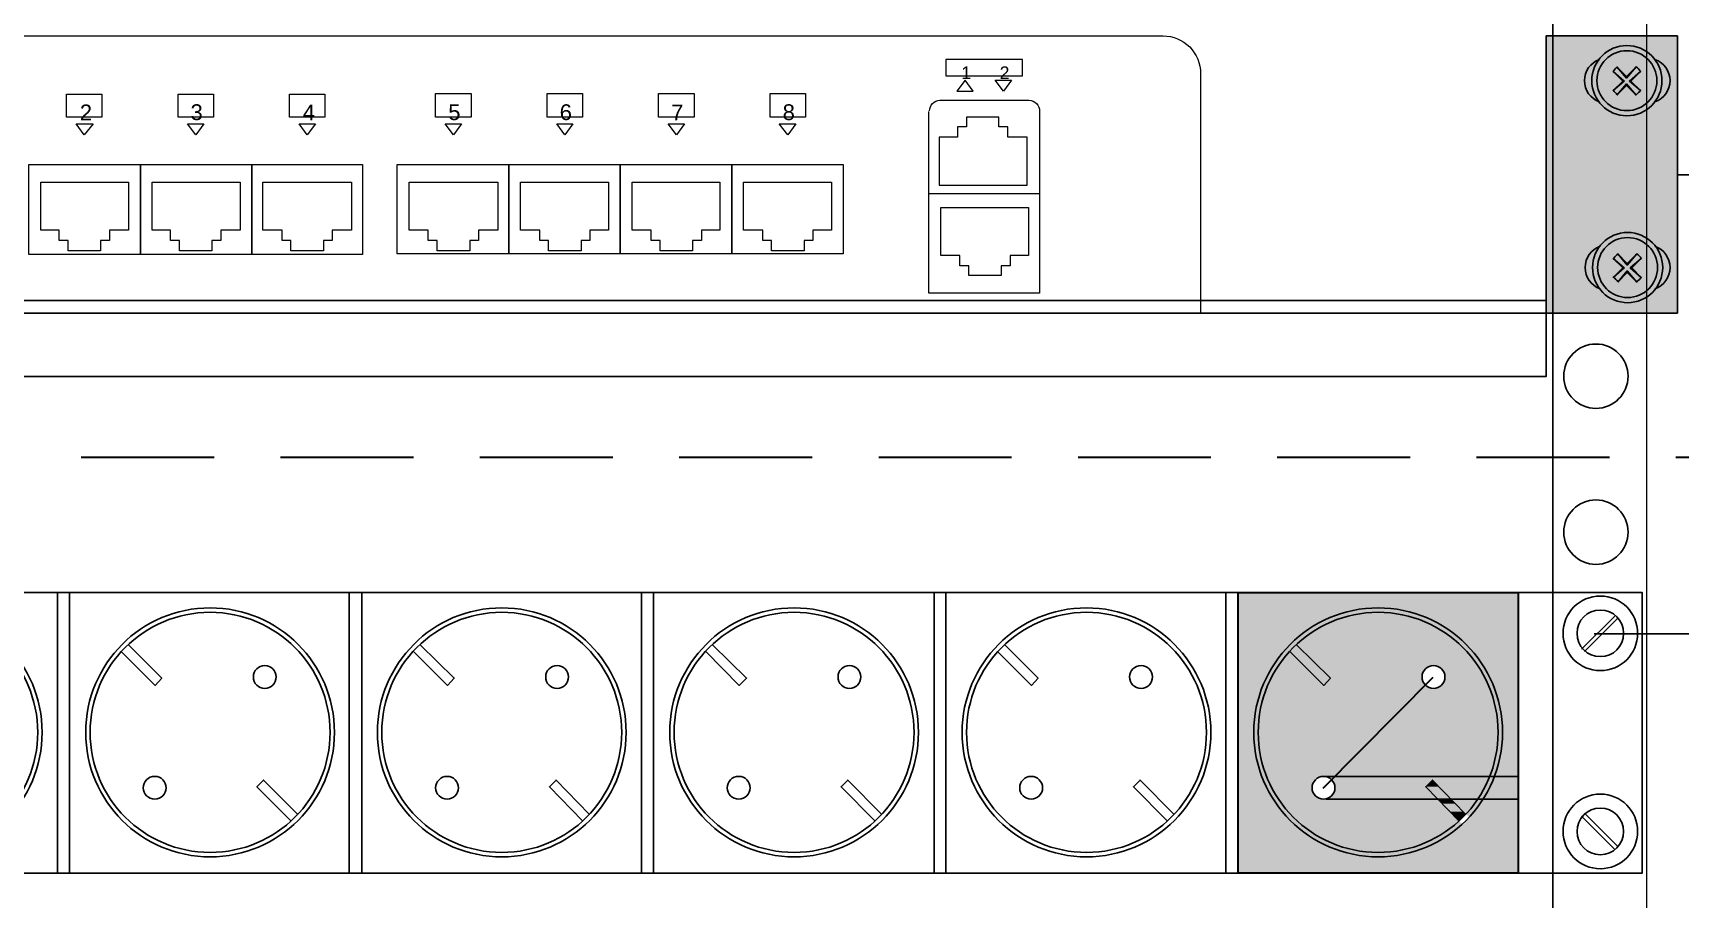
# Model space of a CAD drawing. Header units: millimetres. Extents: x -695119 to 412940, y -249585 to 622758.
# Drawn here: x 17.329 to 19.189, y 9.306 to 10.282 of the extents above; entities that cross this region are included whole.
import ezdxf

# ---------------------------------------------------------------- set-up
doc = ezdxf.new("R2010")
doc.units = ezdxf.units.MM
for name, color, linetype in [('PDF _(АР) Текст', 7, 'Continuous'), ('PDF _UTP', 1, 'Continuous'), ('PDF _Текст', 7, 'Continuous')]:
    doc.layers.add(name, color=color, linetype=linetype)
doc.layers.add('PDF _0', color=7, linetype='Continuous', lineweight=9)
doc.layers.add('PDF __БЛ-Маска', color=7, linetype='Continuous', true_color=0xffffff)
doc.styles.add('PDF Arial', font='arial.ttf')

msp = doc.modelspace()

# ---------------------------------------------------------------- linework, layer by layer
at = {"layer": 'PDF _(АР) Текст', "lineweight": 25}
for points in [[(19.0449, 11.6093), (19.0449, 6.4805)], [(19.144, 10.2392), (19.1332, 10.2283), (19.144, 10.2392)], [(19.139, 10.2125), (19.1282, 10.225), (19.1174, 10.2125)], [(19.1857, 10.1225), (20.2091, 10.1225)], [(19.1132, 10.0283), (19.124, 10.0175), (19.1132, 10.0283), (19.1257, 10.0175), (19.1132, 10.0066), (19.124, 10.0175), (19.1132, 10.0066)], [(19.1449, 10.0283), (19.134, 10.0175), (19.1449, 10.0283)], [(19.1399, 10.0016), (19.129, 10.0141), (19.1182, 10.0016)], [(15.9038, 9.9666), (19.0374, 9.9666)], [(19.1149, 9.6249), (19.0774, 9.5874)], [(19.1182, 9.6224), (19.0807, 9.5849)], [(19.0915, 9.6049), (20.2091, 9.6049)], [(17.4289, 9.5849), (17.4672, 9.5466), (17.4747, 9.5549), (17.4372, 9.5924)], [(17.7589, 9.5849), (17.7973, 9.5466), (17.8048, 9.5549), (17.7664, 9.5924)], [(18.0889, 9.5849), (18.1265, 9.5466), (18.1348, 9.5549), (18.0964, 9.5924)], [(18.4181, 9.5849), (18.4565, 9.5466), (18.464, 9.5549), (18.4265, 9.5924)], [(18.7482, 9.5849), (18.7865, 9.5466), (18.794, 9.5549), (18.7557, 9.5924)], [(17.6206, 9.3941), (17.5822, 9.4324), (17.5897, 9.4399), (17.6281, 9.4016)], [(17.9498, 9.3941), (17.9123, 9.4324), (17.9198, 9.4399), (17.9573, 9.4016)], [(18.2798, 9.3941), (18.2415, 9.4324), (18.249, 9.4399), (18.2873, 9.4016)], [(18.6098, 9.3941), (18.5715, 9.4324), (18.579, 9.4399), (18.6173, 9.4016)], [(18.939, 9.3941), (18.9015, 9.4324), (18.909, 9.4399), (18.9465, 9.4016)], [(19.1149, 9.3616), (19.0774, 9.3991)], [(19.1182, 9.3649), (19.0807, 9.4024)]]:
    msp.add_lwpolyline(points, dxfattribs=at)
at = {"layer": 'PDF _(АР) Текст', "lineweight": 15}
msp.add_lwpolyline([(19.1507, 11.6093), (19.1507, 8.4673)], dxfattribs=at)
at = {"layer": 'PDF _(АР) Текст', "lineweight": 0}
for points in [[(16.2938, 10.2371, -0.414217), (16.3355, 10.2792), (18.6052, 10.2792, -0.414217), (18.6473, 10.2367), (18.6473, 9.9666), (16.293, 9.9666), (16.293, 10.2367)], [(18.3415, 10.1946, -0.414197), (18.3531, 10.2066), (18.4536, 10.2066, -0.414197), (18.4656, 10.1941), (18.4656, 9.9891), (18.3406, 9.9891), (18.3406, 10.1941)]]:
    msp.add_lwpolyline(points, format="xyb", dxfattribs=at)
at = {"layer": 'PDF _(АР) Текст', "lineweight": 25}
for points in [[(19.1857, 10.2792), (19.0374, 10.2792), (19.0374, 9.9666), (19.1857, 9.9666)], [(19.1174, 10.2125), (19.1282, 10.2233), (19.139, 10.2125), (19.1282, 10.2233)], [(19.1182, 10.0016), (19.129, 10.0125), (19.1399, 10.0016), (19.129, 10.0125)], [(15.9038, 9.895), (19.0374, 9.895), (19.0374, 9.9808), (15.9038, 9.9808)], [(15.7521, 9.3349), (19.1457, 9.3349), (19.1457, 9.6516), (15.7521, 9.6516)], [(17.3572, 9.6516), (17.0405, 9.6516), (17.0405, 9.3349), (17.3572, 9.3349)], [(17.6864, 9.6516), (17.3706, 9.6516), (17.3706, 9.3349), (17.6864, 9.3349)], [(18.0164, 9.6516), (17.7006, 9.6516), (17.7006, 9.3349), (18.0164, 9.3349)], [(18.3465, 9.6516), (18.0298, 9.6516), (18.0298, 9.3349), (18.3465, 9.3349)], [(18.6757, 9.6516), (18.3598, 9.6516), (18.3598, 9.3349), (18.6757, 9.3349)], [(19.0057, 9.6516), (18.6898, 9.6516), (18.6898, 9.3349), (19.0057, 9.3349)]]:
    msp.add_lwpolyline(points, close=True, dxfattribs=at)
at = {"layer": 'PDF _(АР) Текст', "lineweight": 0}
for points in [[(18.3598, 10.2342), (18.4465, 10.2342), (18.4465, 10.2525), (18.3598, 10.2525)], [(18.3723, 10.2167), (18.3906, 10.2167), (18.3815, 10.2292)], [(18.4156, 10.2292), (18.434, 10.2292), (18.4248, 10.2167)], [(17.3672, 10.2133), (17.4072, 10.2133), (17.4072, 10.1875), (17.3672, 10.1875)], [(17.4931, 10.2133), (17.5331, 10.2133), (17.5331, 10.1875), (17.4931, 10.1875)], [(17.6189, 10.2133), (17.6589, 10.2133), (17.6589, 10.1875), (17.6189, 10.1875)], [(17.7839, 10.2142), (17.8239, 10.2142), (17.8239, 10.1875), (17.7839, 10.1875)], [(17.9098, 10.2142), (17.9498, 10.2142), (17.9498, 10.1875), (17.9098, 10.1875)], [(18.0356, 10.2142), (18.0756, 10.2142), (18.0756, 10.1875), (18.0356, 10.1875)], [(18.1615, 10.2142), (18.2015, 10.2142), (18.2015, 10.1875), (18.1615, 10.1875)], [(17.3781, 10.18), (17.3972, 10.18), (17.3872, 10.1675)], [(17.5039, 10.18), (17.5222, 10.18), (17.5131, 10.1675)], [(17.6297, 10.18), (17.6481, 10.18), (17.6389, 10.1675)], [(17.7948, 10.18), (17.8131, 10.18), (17.8039, 10.1675)], [(17.9206, 10.18), (17.9389, 10.18), (17.9298, 10.1675)], [(18.0464, 10.18), (18.0648, 10.18), (18.0556, 10.1675)], [(18.1715, 10.18), (18.1906, 10.18), (18.1815, 10.1675)], [(18.4015, 10.1108), (18.4515, 10.1108), (18.4515, 10.165), (18.4298, 10.165), (18.4298, 10.1766), (18.4198, 10.1766), (18.4198, 10.1875), (18.4015, 10.1875), (18.3831, 10.1875), (18.3831, 10.1766), (18.3731, 10.1766), (18.3731, 10.165), (18.3523, 10.165), (18.3523, 10.1108)], [(17.3247, 10.1341), (17.4506, 10.1341), (17.4506, 10.0325), (17.3247, 10.0325)], [(17.4506, 10.1341), (17.5764, 10.1341), (17.5764, 10.0325), (17.4506, 10.0325)], [(17.5764, 10.1341), (17.7014, 10.1341), (17.7014, 10.0325), (17.5764, 10.0325)], [(17.7406, 10.1341), (17.8664, 10.1341), (17.8664, 10.0333), (17.7406, 10.0333)], [(17.8664, 10.1341), (17.9923, 10.1341), (17.9923, 10.0333), (17.8664, 10.0333)], [(17.9923, 10.1341), (18.1181, 10.1341), (18.1181, 10.0333), (17.9923, 10.0333)], [(18.1181, 10.1341), (18.244, 10.1341), (18.244, 10.0333), (18.1181, 10.0333)], [(17.3872, 10.1141), (17.4372, 10.1141), (17.4372, 10.06), (17.4156, 10.06), (17.4156, 10.0483), (17.4056, 10.0483), (17.4056, 10.0366), (17.3872, 10.0366), (17.3689, 10.0366), (17.3689, 10.0483), (17.3589, 10.0483), (17.3589, 10.06), (17.3381, 10.06), (17.3381, 10.1141)], [(17.5131, 10.1141), (17.5631, 10.1141), (17.5631, 10.06), (17.5414, 10.06), (17.5414, 10.0483), (17.5314, 10.0483), (17.5314, 10.0366), (17.5131, 10.0366), (17.4947, 10.0366), (17.4947, 10.0483), (17.4847, 10.0483), (17.4847, 10.06), (17.4639, 10.06), (17.4639, 10.1141)], [(17.6389, 10.1141), (17.6889, 10.1141), (17.6889, 10.06), (17.6672, 10.06), (17.6672, 10.0483), (17.6572, 10.0483), (17.6572, 10.0366), (17.6389, 10.0366), (17.6206, 10.0366), (17.6206, 10.0483), (17.6106, 10.0483), (17.6106, 10.06), (17.5889, 10.06), (17.5889, 10.1141)], [(17.8039, 10.1141), (17.8539, 10.1141), (17.8539, 10.06), (17.8323, 10.06), (17.8323, 10.0483), (17.8223, 10.0483), (17.8223, 10.0366), (17.8039, 10.0366), (17.7856, 10.0366), (17.7856, 10.0483), (17.7756, 10.0483), (17.7756, 10.06), (17.7539, 10.06), (17.7539, 10.1141)], [(17.9298, 10.1141), (17.9789, 10.1141), (17.9789, 10.06), (17.9581, 10.06), (17.9581, 10.0483), (17.9481, 10.0483), (17.9481, 10.0366), (17.9298, 10.0366), (17.9114, 10.0366), (17.9114, 10.0483), (17.9014, 10.0483), (17.9014, 10.06), (17.8798, 10.06), (17.8798, 10.1141)], [(18.0556, 10.1141), (18.1048, 10.1141), (18.1048, 10.06), (18.0839, 10.06), (18.0839, 10.0483), (18.0739, 10.0483), (18.0739, 10.0366), (18.0556, 10.0366), (18.0373, 10.0366), (18.0373, 10.0483), (18.0273, 10.0483), (18.0273, 10.06), (18.0056, 10.06), (18.0056, 10.1141)], [(18.1815, 10.1141), (18.2306, 10.1141), (18.2306, 10.06), (18.2098, 10.06), (18.2098, 10.0483), (18.1998, 10.0483), (18.1998, 10.0366), (18.1815, 10.0366), (18.1631, 10.0366), (18.1631, 10.0483), (18.1531, 10.0483), (18.1531, 10.06), (18.1315, 10.06), (18.1315, 10.1141)], [(18.404, 10.0858), (18.4531, 10.0858), (18.4531, 10.0316), (18.4323, 10.0316), (18.4323, 10.02), (18.4223, 10.02), (18.4223, 10.0091), (18.404, 10.0091), (18.3856, 10.0091), (18.3856, 10.02), (18.3756, 10.02), (18.3756, 10.0316), (18.354, 10.0316), (18.354, 10.0858)]]:
    msp.add_lwpolyline(points, close=True, dxfattribs=at)
at = {"layer": 'PDF _(АР) Текст', "lineweight": 25}
for points in [[(19.1179, 10.2441, 0.090028), (19.1132, 10.2392), (19.124, 10.2283), (19.1132, 10.2392), (19.1257, 10.2283), (19.1132, 10.2175), (19.124, 10.2283), (19.1132, 10.2175)], [(19.144, 10.2175), (19.1332, 10.2283), (19.144, 10.2175), (19.1315, 10.2283), (19.144, 10.2392, 0.090028), (19.139, 10.2442), (19.1282, 10.2333), (19.139, 10.2442), (19.1282, 10.2317), (19.1174, 10.2442), (19.1282, 10.2333), (19.1174, 10.2442)], [(19.1449, 10.0066), (19.134, 10.0175), (19.1449, 10.0066), (19.1324, 10.0175), (19.1449, 10.0283, 0.090028), (19.1399, 10.0333), (19.129, 10.0225), (19.1399, 10.0333), (19.129, 10.0208), (19.1182, 10.0333), (19.129, 10.0225), (19.1182, 10.0333)]]:
    msp.add_lwpolyline(points, format="xyb", dxfattribs=at)
at = {"layer": 'PDF _(АР) Текст', "lineweight": 0}
msp.add_lwpolyline([(18.3406, 10.1016), (18.4656, 10.1016)], dxfattribs=at)
at = {"layer": 'PDF _(АР) Текст', "lineweight": 25}
for centre, radius in [((19.1286, 10.2287), 0.0396), ((19.1286, 10.2287), 0.0338), ((19.1294, 10.0179), 0.0396), ((19.1294, 10.0179), 0.0338), ((19.0936, 9.8954), 0.0363), ((19.0936, 9.7195), 0.0363), ((17.1993, 9.4937), 0.1404), ((17.5293, 9.4937), 0.1404), ((17.8585, 9.4937), 0.1404), ((18.1885, 9.4937), 0.1404), ((18.5186, 9.4937), 0.1404), ((18.8478, 9.4937), 0.1404), ((19.0986, 9.6054), 0.0421), ((19.0986, 9.6054), 0.0263), ((17.1993, 9.4937), 0.1354), ((17.5293, 9.4937), 0.1354), ((17.8585, 9.4937), 0.1354), ((18.1885, 9.4937), 0.1354), ((18.5186, 9.4937), 0.1354), ((18.8478, 9.4937), 0.1354), ((17.591, 9.5562), 0.0129), ((17.921, 9.5562), 0.0129), ((18.251, 9.5562), 0.0129), ((18.5802, 9.5562), 0.0129), ((18.9103, 9.5562), 0.0129), ((17.4668, 9.4312), 0.0129), ((17.7968, 9.4312), 0.0129), ((18.126, 9.4312), 0.0129), ((18.4561, 9.4312), 0.0129), ((18.7861, 9.4312), 0.0129), ((19.0986, 9.382), 0.0421), ((19.0986, 9.382), 0.0263)]:
    msp.add_circle(centre, radius, dxfattribs=at)
for centre, radius, start, end in [((19.1061, 10.2287), 0.0254, 109.3144, 250.6856), ((19.1519, 10.2287), 0.0254, 289.3144, 70.6856), ((19.1286, 10.2287), 0.0188, 214.7113, 235.2887), ((19.1286, 10.2287), 0.0188, 304.7113, 325.2887), ((19.1069, 10.0179), 0.0254, 109.3144, 250.6856), ((19.1519, 10.0179), 0.0254, 289.3144, 70.6856), ((19.1294, 10.0179), 0.0188, 124.7113, 145.2887), ((19.1294, 10.0179), 0.0188, 214.7113, 235.2887), ((19.1294, 10.0179), 0.0188, 304.7113, 325.2887)]:
    msp.add_arc(centre, radius, start, end, dxfattribs=at)
at = {"layer": 'PDF _0', "lineweight": 30}
msp.add_lwpolyline([(18.6898, 9.6516), (19.0057, 9.6516), (19.0057, 9.3349), (18.6898, 9.3349)], close=True, dxfattribs=at)
msp.add_lwpolyline([(18.7857, 9.4308), (18.9098, 9.5558)], dxfattribs=at)
at = {"layer": 'PDF _0', "lineweight": 0}
for points in [[(19.0057, 9.4441), (18.7865, 9.4441), (19.0057, 9.4441)], [(19.0057, 9.4183), (18.789, 9.4183), (19.0057, 9.4183)]]:
    msp.add_lwpolyline(points, dxfattribs=at)
at = {"layer": 'PDF _0', "color": 7, "lineweight": 0, "true_color": 0xffffff}
for points in [[(18.7482, 9.4016), (18.7482, 9.4016), (18.7482, 9.4016)], [(18.9315, 9.4016), (18.9315, 9.4016), (18.9315, 9.4016)]]:
    msp.add_lwpolyline(points, close=True, dxfattribs=at)
at = {"layer": 'PDF _0', "lineweight": 15, "transparency": 33554559}
for points in [[(19.0057, 9.6516), (18.6898, 9.6516), (19.0057, 9.5691)], [(18.6898, 9.6516), (19.0057, 9.5691), (18.6898, 9.5691)], [(18.9082, 9.5691), (18.6898, 9.5691), (18.9065, 9.5683)], [(18.6898, 9.5691), (18.9065, 9.5683), (18.6898, 9.5683)], [(18.9065, 9.5683), (18.6898, 9.5683), (18.904, 9.5674)], [(18.6898, 9.5683), (18.904, 9.5674), (18.6898, 9.5674)], [(18.904, 9.5674), (18.6898, 9.5674), (18.9015, 9.5658)], [(18.6898, 9.5674), (18.9015, 9.5658), (18.6898, 9.5658)], [(18.9015, 9.5658), (18.6898, 9.5658), (18.8998, 9.5641)], [(18.6898, 9.5658), (18.8998, 9.5641), (18.6898, 9.5641)], [(18.8998, 9.5641), (18.6898, 9.5641), (18.899, 9.5624)], [(18.6898, 9.5641), (18.899, 9.5624), (18.6898, 9.5624)], [(18.899, 9.5624), (18.6898, 9.5624), (18.8973, 9.5608)], [(18.6898, 9.5624), (18.8973, 9.5608), (18.6898, 9.5608)], [(18.8973, 9.5608), (18.6898, 9.5608), (18.8965, 9.5583)], [(18.6898, 9.5608), (18.8965, 9.5583), (18.6898, 9.5583)], [(18.8965, 9.5583), (18.6898, 9.5583), (18.8965, 9.5558)], [(18.6898, 9.5583), (18.8965, 9.5558), (18.6898, 9.5558)], [(19.0057, 9.5691), (18.9107, 9.5691), (19.0057, 9.5683)], [(18.9107, 9.5691), (19.0057, 9.5683), (18.9132, 9.5683)], [(19.0057, 9.5683), (18.9132, 9.5683), (19.0057, 9.5674)], [(18.9132, 9.5683), (19.0057, 9.5674), (18.9157, 9.5674)], [(19.0057, 9.5674), (18.9157, 9.5674), (19.0057, 9.5658)], [(18.9157, 9.5674), (19.0057, 9.5658), (18.9173, 9.5658)], [(19.0057, 9.5658), (18.9173, 9.5658), (19.0057, 9.5641)], [(18.9173, 9.5658), (19.0057, 9.5641), (18.9198, 9.5641)], [(19.0057, 9.5641), (18.9198, 9.5641), (19.0057, 9.5624)], [(18.9198, 9.5641), (19.0057, 9.5624), (18.9207, 9.5624)], [(19.0057, 9.5624), (18.9207, 9.5624), (19.0057, 9.5608)], [(18.9207, 9.5624), (19.0057, 9.5608), (18.9223, 9.5608)], [(19.0057, 9.5608), (18.9223, 9.5608), (19.0057, 9.5583)], [(18.9223, 9.5608), (19.0057, 9.5583), (18.9223, 9.5583)], [(19.0057, 9.5583), (18.9223, 9.5583), (19.0057, 9.5558)], [(18.9223, 9.5583), (19.0057, 9.5558), (18.9232, 9.5558)], [(18.8965, 9.5558), (18.6898, 9.5558), (18.8965, 9.5533)], [(18.6898, 9.5558), (18.8965, 9.5533), (18.6898, 9.5533)], [(18.8965, 9.5533), (18.6898, 9.5533), (18.8973, 9.5508)], [(18.6898, 9.5533), (18.8973, 9.5508), (18.6898, 9.5508)], [(18.8973, 9.5508), (18.6898, 9.5508), (18.899, 9.5483)], [(18.6898, 9.5508), (18.899, 9.5483), (18.6898, 9.5483)], [(18.899, 9.5483), (18.6898, 9.5483), (18.8998, 9.5466)], [(18.6898, 9.5483), (18.8998, 9.5466), (18.6898, 9.5466)], [(18.8998, 9.5466), (18.6898, 9.5466), (18.9015, 9.5449)], [(18.6898, 9.5466), (18.9015, 9.5449), (18.6898, 9.5449)], [(18.9015, 9.5449), (18.6898, 9.5449), (18.904, 9.5441)], [(18.6898, 9.5449), (18.904, 9.5441), (18.6898, 9.5441)], [(18.904, 9.5441), (18.6898, 9.5441), (18.9065, 9.5433)], [(18.6898, 9.5441), (18.9065, 9.5433), (18.6898, 9.5433)], [(18.9065, 9.5433), (18.6898, 9.5433), (18.9082, 9.5424)], [(18.6898, 9.5433), (18.9082, 9.5424), (18.6898, 9.5424)], [(19.0057, 9.5424), (18.6898, 9.5424), (19.0057, 9.4441)], [(18.6898, 9.5424), (19.0057, 9.4441), (18.6898, 9.4441)], [(18.9132, 9.5433), (19.0057, 9.5424), (18.9107, 9.5424)], [(18.9157, 9.5441), (19.0057, 9.5433), (18.9132, 9.5433)], [(19.0057, 9.5433), (18.9132, 9.5433), (19.0057, 9.5424)], [(18.9173, 9.5449), (19.0057, 9.5441), (18.9157, 9.5441)], [(19.0057, 9.5441), (18.9157, 9.5441), (19.0057, 9.5433)], [(18.9198, 9.5466), (19.0057, 9.5449), (18.9173, 9.5449)], [(19.0057, 9.5449), (18.9173, 9.5449), (19.0057, 9.5441)], [(18.9207, 9.5483), (19.0057, 9.5466), (18.9198, 9.5466)], [(19.0057, 9.5466), (18.9198, 9.5466), (19.0057, 9.5449)], [(18.9223, 9.5508), (19.0057, 9.5483), (18.9207, 9.5483)], [(19.0057, 9.5483), (18.9207, 9.5483), (19.0057, 9.5466)], [(18.9232, 9.5558), (19.0057, 9.5533), (18.9223, 9.5533)], [(19.0057, 9.5533), (18.9223, 9.5533), (19.0057, 9.5508)], [(18.9223, 9.5533), (19.0057, 9.5508), (18.9223, 9.5508)], [(19.0057, 9.5508), (18.9223, 9.5508), (19.0057, 9.5483)], [(19.0057, 9.5558), (18.9232, 9.5558), (19.0057, 9.5533)], [(18.7815, 9.4441), (18.7815, 9.4441), (18.6898, 9.4441)], [(18.7815, 9.4441), (18.6898, 9.4441), (18.784, 9.4441)], [(18.7815, 9.4441), (18.6898, 9.4441), (18.7798, 9.4433)], [(18.6898, 9.4441), (18.7798, 9.4433), (18.6898, 9.4433)], [(18.7798, 9.4433), (18.6898, 9.4433), (18.7773, 9.4416)], [(18.6898, 9.4433), (18.7773, 9.4416), (18.6898, 9.4416)], [(18.7773, 9.4416), (18.6898, 9.4416), (18.7757, 9.4399)], [(18.6898, 9.4416), (18.7757, 9.4399), (18.6898, 9.4399)], [(18.7757, 9.4399), (18.6898, 9.4399), (18.774, 9.4383)], [(18.6898, 9.4399), (18.774, 9.4383), (18.6898, 9.4383)], [(18.774, 9.4383), (18.6898, 9.4383), (18.7732, 9.4358)], [(18.6898, 9.4383), (18.7732, 9.4358), (18.6898, 9.4358)], [(18.7732, 9.4358), (18.6898, 9.4358), (18.7723, 9.4333)], [(18.6898, 9.4358), (18.7723, 9.4333), (18.6898, 9.4333)], [(18.7723, 9.4333), (18.6898, 9.4333), (18.7723, 9.4308)], [(18.6898, 9.4333), (18.7723, 9.4308), (18.6898, 9.4308)], [(18.7723, 9.4308), (18.6898, 9.4308), (18.7723, 9.4291)], [(18.6898, 9.4308), (18.7723, 9.4291), (18.6898, 9.4291)], [(18.7723, 9.4291), (18.6898, 9.4291), (18.7732, 9.4266)], [(18.6898, 9.4291), (18.7732, 9.4266), (18.6898, 9.4266)], [(18.7865, 9.4441), (19.0057, 9.4441), (18.789, 9.4441)], [(19.0057, 9.4441), (18.789, 9.4441), (19.0057, 9.4433)], [(18.789, 9.4441), (19.0057, 9.4433), (18.7915, 9.4433)], [(19.0057, 9.4433), (18.7915, 9.4433), (19.0057, 9.4416)], [(18.7915, 9.4433), (19.0057, 9.4416), (18.7932, 9.4416)], [(19.0057, 9.4416), (18.7932, 9.4416), (19.0057, 9.4399)], [(18.7932, 9.4416), (19.0057, 9.4399), (18.7948, 9.4399)], [(19.0057, 9.4399), (18.7948, 9.4399), (19.0057, 9.4383)], [(18.7948, 9.4399), (19.0057, 9.4383), (18.7965, 9.4383)], [(19.0057, 9.4383), (18.7965, 9.4383), (19.0057, 9.4358)], [(18.7965, 9.4383), (19.0057, 9.4358), (18.7973, 9.4358)], [(19.0057, 9.4358), (18.7973, 9.4358), (19.0057, 9.4333)], [(18.7973, 9.4358), (19.0057, 9.4333), (18.7982, 9.4333)], [(18.7982, 9.4291), (19.0057, 9.4266), (18.7973, 9.4266)], [(19.0057, 9.4333), (18.7982, 9.4333), (19.0057, 9.4308)], [(18.7982, 9.4333), (19.0057, 9.4308), (18.7982, 9.4308)], [(19.0057, 9.4308), (18.7982, 9.4308), (19.0057, 9.4291)], [(18.7982, 9.4308), (19.0057, 9.4291), (18.7982, 9.4291)], [(19.0057, 9.4291), (18.7982, 9.4291), (19.0057, 9.4266)], [(18.7732, 9.4266), (18.6898, 9.4266), (18.774, 9.4241)], [(18.6898, 9.4266), (18.774, 9.4241), (18.6898, 9.4241)], [(18.774, 9.4241), (18.6898, 9.4241), (18.7757, 9.4224)], [(18.6898, 9.4241), (18.7757, 9.4224), (18.6898, 9.4224)], [(18.7757, 9.4224), (18.6898, 9.4224), (18.7773, 9.4208)], [(18.6898, 9.4224), (18.7773, 9.4208), (18.6898, 9.4208)], [(18.7773, 9.4208), (18.6898, 9.4208), (18.7798, 9.4191)], [(18.6898, 9.4208), (18.7798, 9.4191), (18.6898, 9.4191)], [(18.7798, 9.4191), (18.6898, 9.4191), (18.7815, 9.4183)], [(18.6898, 9.4191), (18.7815, 9.4183), (18.6898, 9.4183)], [(18.784, 9.4183), (18.784, 9.4183), (18.6898, 9.4183)], [(18.784, 9.4183), (18.6898, 9.4183), (18.7815, 9.4183)], [(19.0057, 9.4183), (18.6898, 9.4183), (19.0057, 9.4016)], [(18.6898, 9.4183), (19.0057, 9.4016), (18.6898, 9.4016)], [(18.789, 9.4183), (19.0057, 9.4183), (18.7865, 9.4183)], [(18.7915, 9.4191), (19.0057, 9.4183), (18.789, 9.4183)], [(18.7932, 9.4208), (19.0057, 9.4191), (18.7915, 9.4191)], [(19.0057, 9.4191), (18.7915, 9.4191), (19.0057, 9.4183)], [(18.7948, 9.4224), (19.0057, 9.4208), (18.7932, 9.4208)], [(19.0057, 9.4208), (18.7932, 9.4208), (19.0057, 9.4191)], [(18.7965, 9.4241), (19.0057, 9.4224), (18.7948, 9.4224)], [(19.0057, 9.4224), (18.7948, 9.4224), (19.0057, 9.4208)], [(18.7973, 9.4266), (19.0057, 9.4241), (18.7965, 9.4241)], [(19.0057, 9.4241), (18.7965, 9.4241), (19.0057, 9.4224)], [(19.0057, 9.4266), (18.7973, 9.4266), (19.0057, 9.4241)], [(18.9465, 9.4016), (18.6898, 9.4016), (18.9432, 9.3983)], [(18.6898, 9.4016), (18.9432, 9.3983), (18.6898, 9.3983)], [(18.9432, 9.3983), (18.6898, 9.3983), (18.939, 9.3941)], [(18.6898, 9.3983), (18.939, 9.3941), (18.6898, 9.3941)], [(18.939, 9.3941), (18.6898, 9.3941), (18.9423, 9.3908)], [(18.6898, 9.3941), (18.9423, 9.3908), (18.6898, 9.3908)], [(19.0057, 9.3908), (18.6898, 9.3908), (19.0057, 9.3349)], [(18.6898, 9.3908), (19.0057, 9.3349), (18.6898, 9.3349)], [(18.9507, 9.3983), (19.0057, 9.3908), (18.9423, 9.3908)], [(19.0057, 9.4016), (18.9465, 9.4016), (19.0057, 9.3983)], [(18.9465, 9.4016), (19.0057, 9.3983), (18.9507, 9.3983)], [(19.0057, 9.3983), (18.9507, 9.3983), (19.0057, 9.3908)]]:
    msp.add_solid(points, dxfattribs=at)
at = {"layer": 'PDF _0', "color": 7, "lineweight": 15, "true_color": 0xffffff, "transparency": 33554559}
for points in [[(18.7907, 9.6158), (18.7848, 9.6124), (18.7848, 9.6124)], [(18.804, 9.6208), (18.7907, 9.6158), (18.7907, 9.6158)], [(18.8098, 9.6233), (18.804, 9.6208), (18.804, 9.6208)], [(18.8248, 9.6266), (18.8098, 9.6233), (18.8098, 9.6233)], [(18.8307, 9.6274), (18.8248, 9.6266), (18.8248, 9.6266)], [(18.8515, 9.6283), (18.8307, 9.6274), (18.8307, 9.6274)], [(18.8515, 9.6283), (18.8615, 9.6274), (18.8615, 9.6274)], [(18.8615, 9.6274), (18.8715, 9.6266), (18.8715, 9.6266)], [(18.8715, 9.6266), (18.884, 9.6233), (18.884, 9.6233)], [(18.884, 9.6233), (18.8923, 9.6208), (18.8923, 9.6208)], [(18.8923, 9.6208), (18.904, 9.6158), (18.904, 9.6158)], [(18.904, 9.6158), (18.9115, 9.6124), (18.9115, 9.6124)], [(18.7673, 9.6016), (18.7557, 9.5924), (18.7557, 9.5924)], [(18.7723, 9.6058), (18.7673, 9.6016), (18.7673, 9.6016)], [(18.7848, 9.6124), (18.7723, 9.6058), (18.7723, 9.6058)], [(18.9115, 9.6124), (18.9223, 9.6058), (18.9223, 9.6058)], [(18.9223, 9.6058), (18.929, 9.6016), (18.929, 9.6016)], [(18.929, 9.6016), (18.939, 9.5924), (18.939, 9.5924)], [(18.7482, 9.5849), (18.7373, 9.5716), (18.7373, 9.5716)], [(18.7482, 9.5849), (18.7615, 9.5716), (18.7615, 9.5716)], [(18.7557, 9.5924), (18.7607, 9.5874), (18.7607, 9.5874)], [(18.7607, 9.5874), (18.7632, 9.5849), (18.7632, 9.5849)], [(18.7632, 9.5849), (18.7765, 9.5716), (18.7765, 9.5716)], [(18.939, 9.5924), (18.944, 9.5874), (18.944, 9.5874)], [(18.944, 9.5874), (18.9465, 9.5849), (18.9465, 9.5849)], [(18.9465, 9.5849), (18.9582, 9.5716), (18.9582, 9.5716)], [(18.7357, 9.5691), (18.7273, 9.5549), (18.7273, 9.5549)], [(18.7373, 9.5716), (18.7357, 9.5691), (18.7357, 9.5691)], [(18.7615, 9.5716), (18.764, 9.5691), (18.764, 9.5691)], [(18.764, 9.5691), (18.779, 9.5549), (18.779, 9.5549)], [(18.7765, 9.5716), (18.779, 9.5691), (18.779, 9.5691)], [(18.779, 9.5691), (18.794, 9.5549), (18.794, 9.5549)], [(18.9582, 9.5716), (18.959, 9.5691), (18.959, 9.5691)], [(18.959, 9.5691), (18.9682, 9.5549), (18.9682, 9.5549)], [(18.724, 9.5466), (18.719, 9.5341), (18.719, 9.5341)], [(18.7257, 9.5516), (18.724, 9.5466), (18.724, 9.5466)], [(18.7265, 9.5541), (18.7257, 9.5516), (18.7257, 9.5516)], [(18.7273, 9.5549), (18.7265, 9.5541), (18.7265, 9.5541)], [(18.779, 9.5549), (18.7798, 9.5541), (18.7798, 9.5541)], [(18.7798, 9.5541), (18.7815, 9.5516), (18.7815, 9.5516)], [(18.7815, 9.5516), (18.7865, 9.5466), (18.7865, 9.5466)], [(18.7865, 9.5466), (18.7865, 9.5466), (18.7915, 9.5516)], [(18.7932, 9.5541), (18.7915, 9.5516), (18.7915, 9.5516)], [(18.794, 9.5549), (18.7932, 9.5541), (18.7932, 9.5541)], [(18.9682, 9.5549), (18.9682, 9.5541), (18.9682, 9.5541)], [(18.9682, 9.5541), (18.969, 9.5516), (18.969, 9.5516)], [(18.969, 9.5516), (18.9715, 9.5466), (18.9715, 9.5466)], [(18.9715, 9.5466), (18.9765, 9.5341), (18.9765, 9.5341)], [(18.7182, 9.5333), (18.714, 9.5141), (18.714, 9.5141)], [(18.719, 9.5341), (18.7182, 9.5333), (18.7182, 9.5333)], [(18.9765, 9.5341), (18.9765, 9.5333), (18.9765, 9.5333)], [(18.9765, 9.5333), (18.9815, 9.5141), (18.9815, 9.5141)], [(18.714, 9.5133), (18.7123, 9.4933), (18.7123, 9.4933)], [(18.714, 9.5141), (18.714, 9.5133), (18.714, 9.5133)], [(18.9815, 9.5141), (18.9815, 9.5133), (18.9815, 9.5133)], [(18.9815, 9.5133), (18.9832, 9.4933), (18.9832, 9.4933)], [(18.7123, 9.4933), (18.714, 9.4749), (18.714, 9.4749)], [(18.9832, 9.4933), (18.9815, 9.4749), (18.9815, 9.4749)], [(18.714, 9.4749), (18.714, 9.4741), (18.714, 9.4741)], [(18.714, 9.4741), (18.714, 9.4733), (18.714, 9.4733)], [(18.714, 9.4733), (18.714, 9.4724), (18.714, 9.4724)], [(18.714, 9.4724), (18.7148, 9.4674), (18.7148, 9.4674)], [(18.7148, 9.4674), (18.7173, 9.4566), (18.7173, 9.4566)], [(18.9799, 9.4674), (18.9774, 9.4566), (18.9774, 9.4566)], [(18.9807, 9.4724), (18.9815, 9.4724), (18.9799, 9.4674)], [(18.9815, 9.4733), (18.9807, 9.4724), (18.9815, 9.4724)], [(18.9815, 9.4749), (18.9815, 9.4741), (18.9815, 9.4741)], [(18.9815, 9.4741), (18.9815, 9.4733), (18.9815, 9.4733)], [(18.9815, 9.4733), (18.9815, 9.4724), (18.9815, 9.4724)], [(18.7173, 9.4566), (18.7182, 9.4549), (18.7182, 9.4549)], [(18.7182, 9.4549), (18.7182, 9.4533), (18.7182, 9.4533)], [(18.7182, 9.4533), (18.719, 9.4524), (18.719, 9.4524)], [(18.719, 9.4524), (18.7207, 9.4483), (18.7207, 9.4483)], [(18.7207, 9.4483), (18.724, 9.4399), (18.724, 9.4399)], [(18.9749, 9.4483), (18.9715, 9.4399), (18.9715, 9.4399)], [(18.9765, 9.4524), (18.9749, 9.4483), (18.9749, 9.4483)], [(18.9774, 9.4549), (18.9765, 9.4533), (18.9765, 9.4533)], [(18.9765, 9.4533), (18.9765, 9.4524), (18.9765, 9.4524)], [(18.9765, 9.4524), (18.9765, 9.4524), (18.9765, 9.4533)], [(18.9774, 9.4566), (18.9774, 9.4549), (18.9774, 9.4549)], [(18.724, 9.4399), (18.724, 9.4391), (18.724, 9.4391)], [(18.724, 9.4391), (18.7248, 9.4366), (18.7248, 9.4366)], [(18.7248, 9.4366), (18.7257, 9.4349), (18.7257, 9.4349)], [(18.7257, 9.4349), (18.7265, 9.4333), (18.7265, 9.4333)], [(18.7265, 9.4333), (18.7273, 9.4324), (18.7273, 9.4324)], [(18.7273, 9.4324), (18.7282, 9.4299), (18.7282, 9.4299)], [(18.7282, 9.4299), (18.7323, 9.4224), (18.7323, 9.4224)], [(18.9023, 9.4333), (18.9015, 9.4324), (18.9015, 9.4324)], [(18.9023, 9.4333), (18.9165, 9.4324), (18.9015, 9.4324)], [(18.9015, 9.4324), (18.9032, 9.4299), (18.9032, 9.4299)], [(18.9165, 9.4324), (18.9015, 9.4324), (18.9315, 9.4174)], [(18.9015, 9.4324), (18.9315, 9.4174), (18.9157, 9.4174)], [(18.904, 9.4349), (18.9023, 9.4333), (18.9023, 9.4333)], [(18.904, 9.4349), (18.9157, 9.4333), (18.9023, 9.4333)], [(18.9157, 9.4333), (18.9023, 9.4333), (18.9165, 9.4324)], [(18.9032, 9.4299), (18.9107, 9.4224), (18.9107, 9.4224)], [(18.9082, 9.4391), (18.914, 9.4349), (18.904, 9.4349)], [(18.9057, 9.4366), (18.904, 9.4349), (18.904, 9.4349)], [(18.914, 9.4349), (18.904, 9.4349), (18.9157, 9.4333)], [(18.9082, 9.4391), (18.9057, 9.4366), (18.9057, 9.4366)], [(18.9082, 9.4391), (18.9082, 9.4391), (18.909, 9.4399)], [(18.9082, 9.4391), (18.909, 9.4399), (18.909, 9.4391)], [(18.909, 9.4391), (18.9082, 9.4391), (18.914, 9.4349)], [(18.9665, 9.4299), (18.9632, 9.4224), (18.9624, 9.4224)], [(18.9682, 9.4324), (18.9665, 9.4299), (18.9665, 9.4299)], [(18.9682, 9.4324), (18.9682, 9.4324), (18.969, 9.4349)], [(18.9682, 9.4324), (18.969, 9.4349), (18.9699, 9.4349)], [(18.9707, 9.4366), (18.9699, 9.4349), (18.969, 9.4349)], [(18.9715, 9.4391), (18.9707, 9.4366), (18.9707, 9.4366)], [(18.9715, 9.4399), (18.9715, 9.4391), (18.9715, 9.4391)], [(18.9715, 9.4391), (18.9715, 9.4391), (18.9715, 9.4399)], [(18.7323, 9.4224), (18.734, 9.4199), (18.734, 9.4199)], [(18.734, 9.4199), (18.7357, 9.4174), (18.7357, 9.4174)], [(18.7357, 9.4174), (18.7373, 9.4149), (18.7373, 9.4149)], [(18.7373, 9.4149), (18.739, 9.4133), (18.739, 9.4133)], [(18.739, 9.4133), (18.7432, 9.4074), (18.7432, 9.4074)], [(18.9107, 9.4224), (18.9132, 9.4199), (18.9132, 9.4199)], [(18.9132, 9.4199), (18.9157, 9.4174), (18.9157, 9.4174)], [(18.9157, 9.4174), (18.9182, 9.4149), (18.9182, 9.4149)], [(18.9315, 9.4174), (18.9157, 9.4174), (18.9332, 9.4149)], [(18.9157, 9.4174), (18.9332, 9.4149), (18.9182, 9.4149)], [(18.9182, 9.4149), (18.9198, 9.4133), (18.9198, 9.4133)], [(18.9332, 9.4149), (18.9182, 9.4149), (18.9357, 9.4133)], [(18.9182, 9.4149), (18.9357, 9.4133), (18.9198, 9.4133)], [(18.9198, 9.4133), (18.9257, 9.4074), (18.9257, 9.4074)], [(18.9357, 9.4133), (18.9198, 9.4133), (18.944, 9.4041)], [(18.9198, 9.4133), (18.944, 9.4041), (18.929, 9.4041)], [(18.9557, 9.4133), (18.9523, 9.4074), (18.9515, 9.4074)], [(18.9573, 9.4149), (18.9557, 9.4133), (18.9557, 9.4133)], [(18.959, 9.4174), (18.9573, 9.4149), (18.9573, 9.4149)], [(18.9573, 9.4149), (18.9573, 9.4149), (18.959, 9.4174)], [(18.9607, 9.4199), (18.959, 9.4174), (18.959, 9.4174)], [(18.9624, 9.4224), (18.9632, 9.4224), (18.9607, 9.4199)], [(18.7432, 9.4074), (18.7465, 9.4041), (18.7465, 9.4041)], [(18.7465, 9.4041), (18.7482, 9.4016), (18.7482, 9.4016)], [(18.7482, 9.4016), (18.7507, 9.3991), (18.7507, 9.3991)], [(18.7507, 9.3991), (18.7565, 9.3941), (18.7565, 9.3941)], [(18.7565, 9.3941), (18.7665, 9.3849), (18.7665, 9.3849)], [(18.9257, 9.4074), (18.929, 9.4041), (18.929, 9.4041)], [(18.939, 9.3941), (18.9282, 9.3849), (18.9282, 9.3849)], [(18.929, 9.4041), (18.9315, 9.4016), (18.9315, 9.4016)], [(18.944, 9.4041), (18.929, 9.4041), (18.9465, 9.4016)], [(18.929, 9.4041), (18.9465, 9.4016), (18.9315, 9.4016)], [(18.9315, 9.4016), (18.934, 9.3991), (18.934, 9.3991)], [(18.9315, 9.4016), (18.9465, 9.4016), (18.9465, 9.4016)], [(18.9465, 9.4016), (18.9465, 9.4016), (18.9315, 9.4016)], [(18.934, 9.3991), (18.944, 9.3991), (18.9315, 9.4016)], [(18.944, 9.3991), (18.9315, 9.4016), (18.9465, 9.4016)], [(18.939, 9.3941), (18.939, 9.3941), (18.934, 9.3991)], [(18.939, 9.3941), (18.934, 9.3991), (18.944, 9.3991)], [(18.949, 9.4041), (18.9473, 9.4016), (18.9465, 9.4016)], [(18.9465, 9.4016), (18.9473, 9.4016), (18.9473, 9.4016)], [(18.9515, 9.4074), (18.9523, 9.4074), (18.949, 9.4041)], [(18.7665, 9.3849), (18.7732, 9.3808), (18.7732, 9.3808)], [(18.7732, 9.3808), (18.784, 9.3741), (18.784, 9.3741)], [(18.784, 9.3741), (18.7915, 9.3707), (18.7915, 9.3707)], [(18.9107, 9.3741), (18.9048, 9.3707), (18.9048, 9.3707)], [(18.9232, 9.3808), (18.9107, 9.3741), (18.9107, 9.3741)], [(18.9282, 9.3849), (18.9232, 9.3808), (18.9232, 9.3808)], [(18.7915, 9.3707), (18.8032, 9.3657), (18.8032, 9.3657)], [(18.8032, 9.3657), (18.8115, 9.3632), (18.8115, 9.3632)], [(18.8115, 9.3632), (18.8232, 9.3607), (18.8232, 9.3607)], [(18.8232, 9.3607), (18.834, 9.3591), (18.834, 9.3591)], [(18.834, 9.3591), (18.844, 9.3582), (18.844, 9.3582)], [(18.844, 9.3582), (18.844, 9.3582), (18.8648, 9.3591)], [(18.8698, 9.3607), (18.8648, 9.3591), (18.8648, 9.3591)], [(18.8848, 9.3632), (18.8698, 9.3607), (18.8698, 9.3607)], [(18.8907, 9.3657), (18.8848, 9.3632), (18.8848, 9.3632)], [(18.9048, 9.3707), (18.8907, 9.3657), (18.8907, 9.3657)]]:
    msp.add_solid(points, dxfattribs=at)
at = {"layer": 'PDF __БЛ-Маска', "lineweight": 0}
msp.add_lwpolyline([(19.1857, 10.2792), (19.0374, 10.2792)], dxfattribs=at)
at = {"layer": 'PDF __БЛ-Маска', "color": 251, "lineweight": 25, "true_color": 0x535353}
msp.add_lwpolyline([(19.1857, 10.2792), (19.0374, 10.2792), (19.0374, 9.9666), (19.1857, 9.9666)], close=True, dxfattribs=at)
at = {"layer": 'PDF __БЛ-Маска', "lineweight": 15, "transparency": 33554559}
for points in [[(19.1857, 9.9666), (19.0374, 9.9666), (19.1857, 10.2792)], [(19.0374, 9.9666), (19.1857, 10.2792), (19.0374, 10.2792)]]:
    msp.add_solid(points, dxfattribs=at)
at = {"layer": 'PDF _UTP', "color": 30, "lineweight": 30, "true_color": 0xf26621}
for points in [[(17.3839, 9.8041), (17.5339, 9.8041)], [(17.6089, 9.8041), (17.7589, 9.8041)], [(17.8339, 9.8041), (17.9839, 9.8041)], [(18.0589, 9.8041), (18.209, 9.8041)], [(18.284, 9.8041), (18.434, 9.8041)], [(18.509, 9.8041), (18.659, 9.8041)], [(18.734, 9.8041), (18.884, 9.8041)], [(18.959, 9.8041), (19.109, 9.8041)], [(19.184, 9.8041), (19.334, 9.8041)]]:
    msp.add_lwpolyline(points, dxfattribs=at)

# ---------------------------------------------------------------- texts
at = {"layer": 'PDF _Текст', "lineweight": 15, "attachment_point": 7, "style": 'PDF Arial'}
for s, insert, char_height in [('2', (18.4206, 10.2306), 0.0142), ('1', (18.3773, 10.2306), 0.0142), ('2', (17.3822, 10.184), 0.0178), ('3', (17.5072, 10.184), 0.0178), ('4', (17.6339, 10.184), 0.0178), ('5', (17.7981, 10.184), 0.0178), ('6', (17.9239, 10.184), 0.0178), ('7', (18.0498, 10.184), 0.0178), ('8', (18.1756, 10.184), 0.0178)]:
    msp.add_mtext(s, dxfattribs=dict(at, insert=insert, char_height=char_height))

doc.saveas('drawing.dxf')
